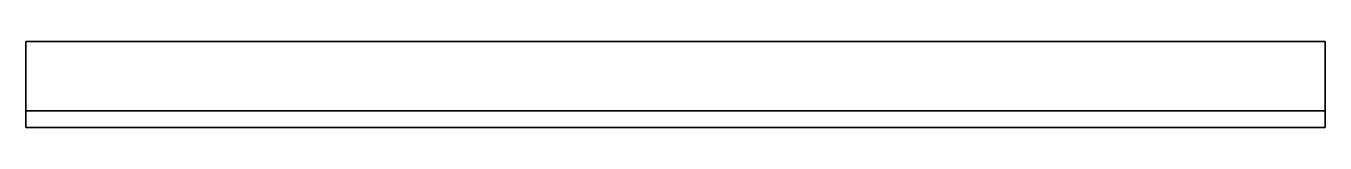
# Model space of a CAD drawing. Extents: x -332 to -58, y -18 to 0.
import ezdxf

# ---------------------------------------------------------------- set-up
doc = ezdxf.new("R2010")
doc.units = 0
doc.header["$MEASUREMENT"] = 0
doc.layers.add('Corpo', color=8, linetype='Continuous')

msp = doc.modelspace()

# ---------------------------------------------------------------- linework, layer by layer
at = {"layer": 'Corpo', "color": 0, "extrusion": (-1e-16, -1, 4e-16)}
for p, q in [((-331.89, -0.24, 3.49), (-331.89, -0.24, 11.99)), ((-331.89, -0.24, 11.99), (-331.89, -18.34, 11.99)), ((-331.89, -14.84, 4.69), (-331.89, -0.24, 3.49)), ((-57.89, -0.24, 3.49), (-57.89, -0.24, 11.99)), ((-57.89, -0.24, 11.99), (-57.89, -18.34, 11.99)), ((-57.89, -14.84, 4.69), (-57.89, -0.24, 3.49)), ((-331.89, -18.34, -2.11), (-331.89, -14.84, -2.11)), ((-331.89, -14.84, -2.11), (-331.89, -14.84, 4.69)), ((-57.89, -18.34, -2.11), (-57.89, -14.84, -2.11)), ((-57.89, -14.84, -2.11), (-57.89, -14.84, 4.69)), ((-331.89, -18.34, 11.99), (-331.89, -18.34, -2.11)), ((-57.89, -18.34, 11.99), (-57.89, -18.34, -2.11))]:
    msp.add_line(p, q, dxfattribs=at)
at = {"layer": 'Corpo', "color": 0}
for points in [[(-331.89, -0.24, 11.99), (-331.89, -0.24, 3.49), (-331.89, -14.84, 4.69), (-331.89, -14.84, 11.99)], [(-57.89, -0.24, 3.49), (-331.89, -0.24, 3.49), (-331.89, -14.84, 4.69), (-57.89, -14.84, 4.69)], [(-331.89, -18.34, 11.99), (-331.89, -0.24, 11.99), (-57.89, -0.24, 11.99), (-57.89, -18.34, 11.99)], [(-331.89, -0.24, 11.99), (-331.89, -0.24, 3.49), (-57.89, -0.24, 3.49), (-57.89, -0.24, 11.99)], [(-57.89, -0.24, 11.99), (-57.89, -0.24, 3.49), (-57.89, -14.84, 4.69), (-57.89, -14.84, 11.99)], [(-331.89, -18.34, 11.99), (-331.89, -18.34, -2.11), (-331.89, -14.84, -2.11), (-331.89, -14.84, 11.99)], [(-331.89, -14.84, 4.69), (-331.89, -14.84, -2.11), (-57.89, -14.84, -2.11), (-57.89, -14.84, 4.69)], [(-57.89, -18.34, -2.11), (-57.89, -14.84, -2.11), (-331.89, -14.84, -2.11), (-331.89, -18.34, -2.11)], [(-57.89, -18.34, 11.99), (-57.89, -18.34, -2.11), (-57.89, -14.84, -2.11), (-57.89, -14.84, 11.99)], [(-331.89, -18.34, -2.11), (-331.89, -18.34, 11.99), (-57.89, -18.34, 11.99), (-57.89, -18.34, -2.11)]]:
    msp.add_3dface(points, dxfattribs=at)

doc.saveas('drawing.dxf')
